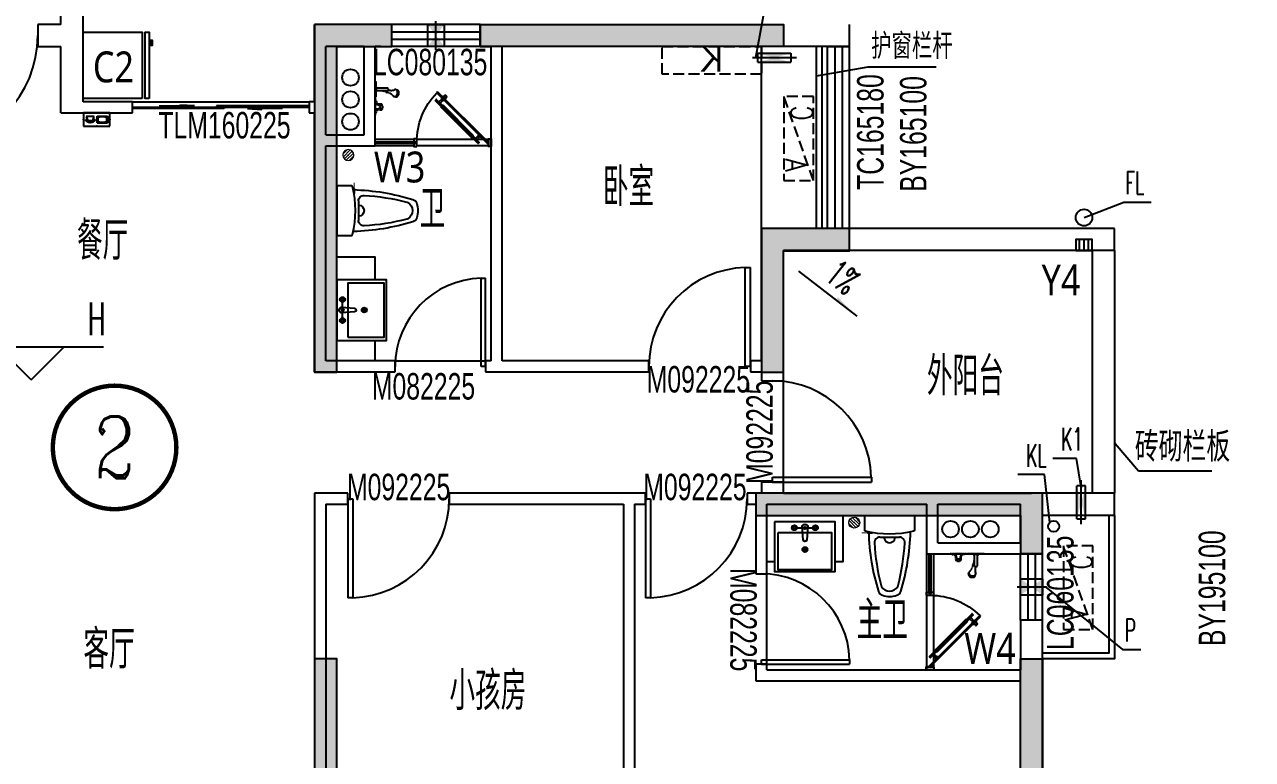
# Model space of a CAD drawing. Header units: millimetres. Extents: x -235126 to 312941, y -228449 to 114042.
# Drawn here: x -100426 to -89294, y -151700 to -145037 of the extents above; entities that cross this region are included whole.
import ezdxf
from ezdxf.enums import TextEntityAlignment as Align
from ezdxf.lldxf.tags import DXFTag

# ---------------------------------------------------------------- set-up
doc = ezdxf.new("R2010")
doc.units = ezdxf.units.MM
doc.header["$LTSCALE"] = 800
doc.linetypes.add('DASH', pattern=[0.35, 0.25, -0.1])
doc.linetypes.add('DASHED2', pattern=[9.525, 6.35, -3.175])
for name, color, linetype in [('_WALL', 6, 'Continuous'), ('_景森-地漏', 7, 'Continuous'), ('_景森-废水立管', 4, 'Continuous'), ('_景森-污水立管', 2, 'Continuous'), ('_景森-空调冷凝立管', 116, 'Continuous'), ('_景森-通气立管', 112, 'Continuous'), ('b景森a-标高', 131, 'Continuous'), ('c景森a-厨厕', 14, 'Continuous'), ('EQUIP-照明', 3, 'Continuous'), ('FF-DOOR-门扇', 2, 'Continuous'), ('FF-FURN1-活动家具', 1, 'Continuous'), ('FF-KITCHEN-厨房', 1, 'Continuous'), ('FF-UTIL-沐浴趟门', 1, 'Continuous'), ('FF-UTIL-洁具', 1, 'Continuous'), ('f景森a-房名', 61, 'Continuous'), ('f景森a-符号', 125, 'Continuous'), ('k景森a-看线', 1, 'Continuous'), ('k景森a-空调', 15, 'Continuous'), ('l景森a-栏杆', 54, 'Continuous'), ('m景森a-门窗', 2, 'Continuous'), ('m景森a-门窗编号', 51, 'Continuous'), ('PUB_TEXT', 7, 'Continuous'), ('s景森a-索引', 123, 'Continuous'), ('TEL_TEXT', 7, 'Continuous'), ('TEXT', 7, 'Continuous'), ('t景森a-砼', 6, 'Continuous'), ('WALL', 4, 'Continuous'), ('暖通意见', 90, 'Continuous'), ('水管', 1, 'Continuous'), ('留孔', 1, 'Continuous')]:
    doc.layers.add(name, color=color, linetype=linetype)
doc.layers.add('A-FLOR-PIPE', color=140, linetype='Continuous', lineweight=9)
doc.styles.add('_TCH_DIM', font='TXT', dxfattribs={"width": 0.65, "bigfont": 'HZTXT'})
doc.styles.add('_TCH_LABEL', font='COMPLEX', dxfattribs={"bigfont": 'GBCBIG'})
doc.styles.add('_TEL_DIM', font='SIMPLEX', dxfattribs={"width": 0.8, "height": 3.5, "bigfont": 'HZTXT'})
doc.styles.add('DIM_FONT', font='simplex_.ttf', dxfattribs={"width": 0.7, "bigfont": 'GBCBIG'})
doc.styles.get("Standard").update_dxf_attribs({"font": 'arial.ttf'})
doc.styles.add('景森-黑体', font='')
doc.styles.add('景森尺寸字体', font='景森细字型.SHX', dxfattribs={"width": 0.7, "bigfont": '景森汉字.shx'})
doc.styles.add('景森细字体', font='景森细字型.SHX', dxfattribs={"width": 0.85, "bigfont": '景森汉字.shx'})
doc.styles.get('景森-黑体').set_extended_font_data('Microsoft YaHei')
tags = doc.linetypes.add('HIDDEN2', pattern=[0.1875, 0.125, -0.0625]).pattern_tags.tags
tags[6:7] = [DXFTag(74, 4), DXFTag(75, 0), DXFTag(340, '0'), DXFTag(46, 1.0), DXFTag(50, 0.0), DXFTag(44, 0.0), DXFTag(45, 0.0)]
tags[4:5] = [DXFTag(74, 4), DXFTag(75, 0), DXFTag(340, '0'), DXFTag(46, 1.0), DXFTag(50, 0.0), DXFTag(44, 0.0), DXFTag(45, 0.0)]

# ---------------------------------------------------------------- blocks, each defined once
blk = doc.blocks.new('景森门窗编号01')
at = {"layer": 'm景森a-门窗编号', "style": '景森尺寸字体', "width": 0.7}
blk.add_attdef('门窗编号', text='', height=2.4, dxfattribs=at).set_placement((0, 0), align=Align.MIDDLE)
blk = doc.blocks.new('chengxiangdilou')
at = {"color": 7}
for p, q in [((-79.5, 0), (-79.5, 200)), ((0, 0), (0, 200)), ((79.5, 0), (79.5, 200))]:
    blk.add_line(p, q, dxfattribs=at)
blk.add_lwpolyline([(-150, 0), (150, 0), (150, 200), (-150, 200)], close=True, dxfattribs=at)
blk = doc.blocks.new('卫生间排气孔')
at = {"layer": '留孔', "ltscale": 0.1}
blk.add_line((130, 0), (-130, 0), dxfattribs=at)
blk.add_lwpolyline([(100, -75), (-100, -75), (-100, 75), (100, 75)], close=True, dxfattribs=at)
blk.add_solid([(100, -75), (100, 75), (-100, 75), (-100, -75)], dxfattribs=at)
blk = doc.blocks.new('A$C6474651F')
at = {"layer": '留孔', "linetype": 'HIDDEN2', "ltscale": 0.5}
for p, q in [((0, 50), (0, 350)), ((0, 350), (80, 350)), ((80, 50), (80, 350)), ((80, 50), (0, 50))]:
    blk.add_line(p, q, dxfattribs=at)
at = {"layer": '留孔'}
blk.add_line((40, 0), (40, 400), dxfattribs=at)
at = {"layer": '留孔', "linetype": 'HIDDEN2', "ltscale": 0.5}
blk.add_solid([(80, 50), (80, 350), (0, 350), (0, 50)], dxfattribs=at)
blk = doc.blocks.new('$equip$00001887')
at = {"color": 0, "linetype": 'Continuous'}
for p, q in [((-0.75, 0.5), (0.75, 0.5)), ((-0.75, -0.5), (-0.75, 0.5)), ((-0.631, 0.015), (-0.533, 0.015)), ((-0.59, -0.215), (-0.51, 0.09)), ((-0.51, 0.09), (-0.51, 0.09)), ((-0.51, 0.09), (-0.215, 0.09)), ((-0.215, 0.09), (-0.135, -0.215)), ((-0.193, 0.015), (-0.095, 0.015)), ((0.027, 0.263), (0.027, -0.256)), ((0.027, 0.263), (0.61, 0.263)), ((0.081, 0.166), (0.16, 0.185)), ((0.081, 0.166), (0.081, -0.159)), ((0.16, 0.185), (0.222, 0.199)), ((0.222, 0.199), (0.273, 0.207)), ((0.273, 0.207), (0.319, 0.21)), ((0.319, 0.21), (0.364, 0.207)), ((0.364, 0.207), (0.415, 0.199)), ((0.415, 0.199), (0.477, 0.185)), ((0.477, 0.185), (0.556, 0.166)), ((0.556, -0.159), (0.556, 0.166)), ((0.61, -0.256), (0.61, 0.263)), ((0.75, 0.5), (0.75, -0.5)), ((0.75, -0.5), (-0.75, -0.5)), ((-0.135, -0.215), (-0.59, -0.215)), ((0.027, -0.256), (0.61, -0.256)), ((0.16, -0.179), (0.081, -0.159)), ((0.222, -0.193), (0.16, -0.179)), ((0.273, -0.201), (0.222, -0.193)), ((0.319, -0.204), (0.273, -0.201)), ((0.364, -0.201), (0.319, -0.204)), ((0.415, -0.193), (0.364, -0.201)), ((0.477, -0.179), (0.415, -0.193)), ((0.556, -0.159), (0.477, -0.179))]:
    blk.add_line(p, q, dxfattribs=at)
blk.add_arc((-0.363, -0.017), 0.27, 6.98974, 173.01026, dxfattribs=at)
for p in [(-0.75, 0), (0, 0.5), (0.75, 0), (0, -0.5)]:
    blk.add_point(p)
at = {"layer": 'TEL_TEXT', "style": '_TEL_DIM', "flags": 1}
blk.add_attdef('A', text='', height=0.00002, dxfattribs=at).set_placement((0, 0), align=Align.MIDDLE_CENTER)
blk = doc.blocks.new('$equip_U$00000120(黎汉威)')
at = {"color": 0, "linetype": 'Continuous'}
for p, q in [((-0.472, 0.63), (0.473, 0.63)), ((-0.472, 0), (-0.472, 0.63)), ((0.017, 0.48), (0.017, 0.153)), ((0.017, 0.48), (0.384, 0.48)), ((0.101, 0.432), (0.14, 0.44)), ((0.14, 0.44), (0.172, 0.446)), ((0.172, 0.446), (0.201, 0.447)), ((0.201, 0.447), (0.229, 0.446)), ((0.229, 0.446), (0.262, 0.44)), ((0.262, 0.44), (0.301, 0.432)), ((0.384, 0.153), (0.384, 0.48)), ((0.473, 0.63), (0.473, 0)), ((0.473, 0), (-0.472, 0)), ((-0.397, 0.325), (-0.336, 0.325)), ((-0.372, 0.18), (-0.321, 0.372)), ((-0.085, 0.18), (-0.372, 0.18)), ((-0.321, 0.372), (-0.321, 0.372)), ((-0.321, 0.372), (-0.136, 0.372)), ((-0.136, 0.372), (-0.085, 0.18)), ((-0.121, 0.325), (-0.06, 0.325)), ((0.017, 0.153), (0.384, 0.153)), ((0.051, 0.419), (0.101, 0.432)), ((0.051, 0.419), (0.051, 0.215)), ((0.101, 0.202), (0.051, 0.215)), ((0.14, 0.194), (0.101, 0.202)), ((0.172, 0.188), (0.14, 0.194)), ((0.201, 0.187), (0.172, 0.188)), ((0.229, 0.188), (0.201, 0.187)), ((0.262, 0.194), (0.229, 0.188)), ((0.301, 0.202), (0.262, 0.194)), ((0.301, 0.432), (0.35, 0.419)), ((0.35, 0.215), (0.301, 0.202)), ((0.35, 0.215), (0.35, 0.419))]:
    blk.add_line(p, q, dxfattribs=at)
blk.add_arc((-0.228, 0.304), 0.17, 6.9897, 173.0103, dxfattribs=at)
for p in [(0, 0.63), (-0.472, 0.315), (0, 0), (0.473, 0.315)]:
    blk.add_point(p)
at = {"xscale": 0.6300000000264845, "yscale": 0.6300000000264845, "zscale": 0.6300000000264845}
blk.add_blockref('$equip$00001887', (0, 0.315), dxfattribs=at)
at = {"color": 7, "style": '_TEL_DIM', "flags": 1}
blk.add_attdef('A', text='', height=0.0000377, dxfattribs=at).set_placement((0, 0), align=Align.MIDDLE_CENTER)
at = {"layer": 'TEL_TEXT', "style": '_TEL_DIM', "flags": 1}
blk.add_attdef('A', text='', height=0.0000126, dxfattribs=at).set_placement((0, 0.315), align=Align.MIDDLE_CENTER)
blk = doc.blocks.new('$lvtry$00000171')
at = {"layer": 'A-FLOR-PIPE', "linetype": 'Continuous'}
for p, q in [((-74, 11), (-11, 74)), ((-70, -27), (27, 70)), ((-53, -53), (53, 53)), ((-27, -70), (70, 27)), ((11, -74), (74, -11))]:
    blk.add_line(p, q, dxfattribs=at)
blk.add_circle((0, 0), 75, dxfattribs=at)
blk.add_point((0, 0), dxfattribs=at)
blk = doc.blocks.new('BATH')
at = {"linetype": 'DASH', "ltscale": 0.05}
for p, q in [((285, 0), (0, 0)), ((6, 0), (32, -12)), ((130, 0), (104, -12)), ((144, 0), (145, -1)), ((191, 0), (239, 0)), ((191, -3), (191, 0)), ((239, -3), (239, 0)), ((285, 0), (285, -1)), ((32, -12), (44, -12)), ((44, -12), (44, -51)), ((58, -57), (51, -57)), ((54, -40), (54, -36)), ((78, -57), (85, -57)), ((82, -40), (82, -36)), ((92, -51), (92, -12)), ((92, -12), (104, -12)), ((191, -3), (148, -3)), ((190, -98), (192, -92)), ((236, -6), (194, -6)), ((194, -89), (203, -55)), ((203, -102), (203, -6)), ((227, -102), (227, -6)), ((282, -3), (239, -3)), ((153, -169), (157, -157)), ((220, -109), (209, -109)), ((210, -184), (213, -172))]:
    blk.add_line(p, q, dxfattribs=at)
at = {"color": 251, "linetype": 'DASH', "ltscale": 0.05}
for p, q in [((92, 0), (44, 0)), ((44, 0), (44, -12)), ((92, 0), (45, 0)), ((276, 0), (152, 0)), ((45, -15), (45, -14)), ((45, -15), (54, -37)), ((91, -15), (82, -37)), ((91, -15), (91, -14)), ((92, 0), (92, -12)), ((276, 0), (152, 0))]:
    blk.add_line(p, q, dxfattribs=at)
for centre, radius, start, end in [((51, -12), 6.87, 177.3999, 200.8225), ((-52, -45), 106, 5.8023, 22.587), ((60, -33), 6.35, 185.8023, 232.3307), ((60, -35), 6.35, 202.297, 245.8614), ((67, -24), 18.4, 232.3307, 273.3098), ((67, -18), 24.4, 245.8614, 271.8731), ((69, -24), 18.4, 266.6902, 307.6693), ((69, -18), 24.4, 268.1269, 294.1386), ((68, -22), 20.3, 270.4469, 271.3425), ((68, -22), 20.3, 268.6575, 269.5531), ((68, -17), 25.7, 269.8617, 270.3874), ((68, -17), 25.7, 269.6126, 270.1383), ((76, -35), 6.35, 294.1386, 337.703), ((76, -33), 6.35, 307.6693, 354.1977), ((188, -45), 106, 157.413, 174.1977), ((85, -12), 6.87, 339.1775, 2.6001), ((194, -99), 4.07, 129.1668, 165), ((198, -98), 8.69, 200.8332, 201.232), ((197, -103), 8.69, 104.8395, 129.1668), ((198, -108), 13.7, 67.5964, 104.8395), ((200, -102), 13.7, 74.7863, 104.8395), ((173, -161), 16.7, 165, 193.9175), ((179, -160), 23.6, 193.9175, 218.1373), ((185, -156), 30.2, 218.1373, 237.7463), ((189, -148), 39, 237.7463, 255), ((189, -148), 39, 255, 272.2537), ((190, -157), 30.2, 272.2537, 291.8627), ((192, -163), 23.6, 291.8627, 316.0825), ((197, -168), 16.7, 316.0825, 345), ((190, -169), 23.6, 13.9175, 23.823)]:
    blk.add_arc(centre, radius, start, end, dxfattribs=at)
at = {"linetype": 'DASH', "ltscale": 0.05}
for centre, radius, start, end in [((51, -51), 6.35, 180, 270), ((94, -39), 40.8, 181.1308, 213.588), ((65, -57), 6.46, 220.3488, 243.3825), ((67, -53), 11.1, 243.3825, 258.273), ((68, -46), 17.9, 258.273, 270), ((68, -46), 17.9, 270, 281.727), ((69, -53), 11.1, 281.727, 296.6175), ((71, -57), 6.46, 296.6175, 319.6512), ((42, -39), 40.8, 326.412, 358.8692), ((85, -51), 6.35, 270, 0), ((148, 1), 3.17, 210, 270), ((92, -75), 102, 312.0209, 347.9006), ((194, -99), 4.07, 165, 200.8332), ((194, -3), 3.17, 180.0782, 270.0782), ((195, -93), 4.07, 129.1668, 165), ((198, -97), 8.69, 104.8395, 129.1668), ((210, -102), 6.35, 178.2992, 268.2992), ((220, -102), 6.35, 270.0782, 0.0782), ((236, -3), 3.17, 270.0782, 0.0782), ((282, 1), 3.17, 270, 330), ((169, -173), 16.7, 165, 193.9175), ((176, -171), 23.6, 193.9175, 218.1373), ((173, -161), 16.7, 136.0825, 165), ((181, -167), 30.2, 218.1373, 237.7463), ((178, -166), 23.6, 127.4702, 136.0825), ((186, -160), 39, 237.7463, 255), ((185, -150), 47.8, 259.1443, 285.3632), ((189, -175), 23.6, 291.8627, 316.0825), ((194, -180), 16.7, 316.0825, 345), ((297, -133), 89.5, 164.4995, 200.256), ((197, -168), 16.7, 345, 13.9175)]:
    blk.add_arc(centre, radius, start, end, dxfattribs=at)
blk = doc.blocks.new('A$C424F4CC1')
at = {"layer": 'FF-UTIL-洁具', "color": 8}
blk.add_line((198, 165), (198, 342), dxfattribs=at)
at = {"layer": 'FF-UTIL-洁具'}
blk.add_lwpolyline([(144, 470, -0.12061), (144, 36, -0.357023), (134, 28), (0, 28), (0, 478), (134, 478, -0.357023)], format="xyb", close=True, dxfattribs=at)
blk.add_lwpolyline([(150, 63, 0.06605), (691, 152, 0.269328), (725, 188, 0.182773), (725, 319, 0.269328), (691, 355, 0.06605), (150, 443, 0.062712)], format="xyb", dxfattribs=at)
for points, const_width in [([(158, 51), (158, 101)], 20), ([(158, 56), (158, 0)], 10)]:
    blk.add_lwpolyline(points, dxfattribs=dict(at, const_width=const_width))
at = {"layer": 'FF-UTIL-洁具', "color": 8}
for centre, radius, start, end in [((248, 342), 50, 89.3909, 180), ((117, -1718), 2114, 75.8073, 86.4495), ((198, 253), 50, 270, 90), ((630, 302), 30, 57.791, 79.2312), ((600, 253), 86.9, 302.209, 57.791), ((248, 165), 50, 180, 270.6091), ((117, 2225), 2114, 273.5505, 284.1927), ((630, 205), 30, 280.7688, 302.209)]:
    blk.add_arc(centre, radius, start, end, dxfattribs=at)
blk = doc.blocks.new('A$C3DC908CA')
at = {"color": 253, "linetype": 'DASHED2'}
blk.add_line((15, 83.2), (142.3, 83.2), dxfattribs=at)
blk.add_lwpolyline([(78.7, 103.8, -0.333626), (96, 90.2), (90.1, 10.3, -0.368164), (78.7, 0, -0.368164), (67.2, 10.3), (61.3, 90.2, -0.333626)], format="xyb", close=True)
for centre in [(15, 83.2), (142.3, 83.2)]:
    blk.add_circle(centre, 15)
at = {"color": 253}
for centre, radius in [((15, 83.2), 13), ((3.6, 83.3), 1.45), ((4.2, 79.8), 1.45), ((4.2, 86.8), 1.45), ((5.8, 76.6), 1.45), ((5.9, 90), 1.45), ((15, 83.2), 9.71), ((8.3, 74.1), 1.45), ((8.4, 92.5), 1.45), ((11.6, 94.1), 1.45), ((15.1, 94.7), 1.45), ((18.6, 94.1), 1.45), ((21.7, 74), 1.45), ((21.8, 92.4), 1.45), ((24.2, 76.5), 1.45), ((24.3, 89.9), 1.45), ((25.9, 79.6), 1.45), ((25.9, 86.7), 1.45), ((26.5, 83.2), 1.45), ((78.6, 82.5), 6.71), ((142.3, 83.2), 13), ((130.9, 83.2), 1.45), ((131.4, 86.7), 1.45), ((131.5, 79.6), 1.45), ((133, 89.9), 1.45), ((133.1, 76.5), 1.45), ((142.3, 83.2), 9.71), ((135.5, 92.4), 1.45), ((135.6, 74), 1.45), ((138.7, 94.1), 1.45), ((142.2, 94.7), 1.45), ((145.7, 94.1), 1.45), ((148.9, 92.5), 1.45), ((149.1, 74.1), 1.45), ((151.5, 90), 1.45), ((151.6, 76.6), 1.45), ((153.1, 86.8), 1.45), ((153.2, 79.8), 1.45), ((153.7, 83.3), 1.45), ((11.4, 72.4), 1.45), ((15, 71.8), 1.45), ((18.5, 72.4), 1.45), ((138.8, 72.4), 1.45), ((142.4, 71.8), 1.45), ((145.9, 72.4), 1.45)]:
    blk.add_circle(centre, radius, dxfattribs=at)
blk = doc.blocks.new('e6547754')
at = {"color": 253, "linetype": 'DASHED2'}
blk.add_line((442, 95), (442, -95), dxfattribs=at)
blk.add_lwpolyline([(473, 0, -0.333626), (453, -26), (333, -17, -0.368164), (318, 0, -0.368164), (333, 17), (453, 26, -0.333626)], format="xyb", close=True)
for centre in [(442, 95), (442, -95)]:
    blk.add_circle(centre, 22.6)
at = {"color": 253}
for centre, radius in [((442, 95), 19.6), ((433, 109), 2.17), ((437, 112), 2.17), ((443, 113), 2.17), ((448, 112), 2.17), ((453, 109), 2.17), ((425, 96), 2.17), ((426, 101), 2.17), ((426, 90), 2.17), ((429, 85), 2.17), ((429, 106), 2.17), ((442, 95), 14.6), ((432, 82), 2.17), ((441, 0), 10.1), ((437, 79), 2.17), ((442, 78), 2.17), ((448, 79), 2.17), ((452, 82), 2.17), ((456, 105), 2.17), ((456, 85), 2.17), ((459, 101), 2.17), ((460, 95), 2.17), ((459, 90), 2.17), ((442, -95), 19.6), ((425, -96), 2.17), ((426, -90), 2.17), ((426, -101), 2.17), ((429, -85), 2.17), ((429, -106), 2.17), ((442, -95), 14.6), ((432, -82), 2.17), ((433, -109), 2.17), ((437, -79), 2.17), ((437, -112), 2.17), ((442, -78), 2.17), ((443, -113), 2.17), ((448, -79), 2.17), ((448, -112), 2.17), ((452, -82), 2.17), ((453, -109), 2.17), ((456, -85), 2.17), ((456, -105), 2.17), ((459, -90), 2.17), ((460, -95), 2.17), ((459, -101), 2.17)]:
    blk.add_circle(centre, radius, dxfattribs=at)
at = {"layer": 'FF-UTIL-洁具', "color": 8}
for p, q in [((241, 0), (220, 0)), ((247, 0), (242, 0)), ((245, 25), (245, 3)), ((245, 2), (245, -2)), ((270, 0), (248, 0)), ((245, -4), (245, -25))]:
    blk.add_line(p, q, dxfattribs=at)
at = {"layer": 'FF-UTIL-洁具'}
blk.add_lwpolyline([(495, 275), (45, 275), (45, -275), (495, -275)], close=True, dxfattribs=at)
at = {"layer": 'FF-UTIL-洁具', "color": 8}
blk.add_lwpolyline([(395, 245), (65, 245), (65, -245), (395, -245)], close=True, dxfattribs=at)
for radius in [22.5, 16.2]:
    blk.add_circle((245, 0), radius, dxfattribs=at)
at = {"layer": 'FF-UTIL-洁具', "color": 8, "xscale": 1.5, "yscale": 1.5, "zscale": 1.5, "rotation": 270}
blk.add_blockref('A$C3DC908CA', (318, 118), dxfattribs=at)
blk = doc.blocks.new('rthhrth')
at = {"linetype": 'HIDDEN2'}
for points in [[(5851, -23469), (5851, -22932), (5251, -22932), (5251, -23469)], [(5851, -23532), (5851, -23494), (5251, -23494), (5251, -23532)], [(5326, -23545), (5369, -23545), (5369, -23562), (5326, -23562)]]:
    blk.add_lwpolyline(points, close=True, dxfattribs=at)
blk = doc.blocks.new('A$C5F59444B')
at = {"layer": 'FF-DOOR-门扇'}
for p, q in [((0, 8), (460, 468)), ((468, 460), (8, 0)), ((460, 468), (468, 460)), ((139, 74), (408, 343)), ((415, 343), (470, 397)), ((415, 343), (426, 332)), ((480, 387), (426, 332)), ((474, 397), (480, 391)), ((426, 325), (157, 57)), ((8, 0), (0, 8)), ((139, 67), (85, 13)), ((85, 8), (91, 2)), ((95, 2), (150, 57)), ((116, 44), (106, 34)), ((150, 57), (139, 67))]:
    blk.add_line(p, q, dxfattribs=at)
at = {"layer": 'FF-DOOR-门扇', "color": 253, "ltscale": 0.3}
for p, q in [((138, 69), (413, 344)), ((145, 62), (420, 338)), ((417, 341), (474, 397)), ((424, 334), (480, 391)), ((152, 55), (427, 330)), ((141, 65), (85, 8)), ((148, 59), (91, 2))]:
    blk.add_line(p, q, dxfattribs=at)
at = {"layer": 'FF-DOOR-门扇', "linetype": 'ByBlock'}
for p, q in [((373, 424), (391, 442)), ((377, 420), (373, 424)), ((389, 397), (385, 401)), ((417, 426), (389, 397)), ((391, 442), (394, 438)), ((426, 417), (397, 389)), ((397, 389), (401, 385)), ((401, 385), (429, 414)), ((420, 405), (410, 394)), ((410, 394), (438, 366)), ((414, 429), (417, 426)), ((449, 377), (420, 405)), ((429, 414), (426, 417)), ((438, 366), (449, 377)), ((65, 57), (93, 85)), ((69, 53), (65, 57)), ((97, 81), (69, 53)), ((77, 62), (88, 72)), ((106, 34), (77, 62)), ((88, 72), (116, 44)), ((93, 85), (97, 81))]:
    blk.add_line(p, q, dxfattribs=at)
at = {"layer": 'FF-DOOR-门扇', "color": 250, "linetype": 'ByBlock'}
for p, q in [((394, 438), (377, 420)), ((385, 401), (414, 429))]:
    blk.add_line(p, q, dxfattribs=at)
at = {"layer": 'FF-DOOR-门扇', "color": 253, "linetype": 'HIDDEN2'}
blk.add_arc((-1, 8), 651, 0, 43.9041, dxfattribs=at)
at = {"layer": 'FF-DOOR-门扇', "linetype": 'ByBlock', "extrusion": (0, 0, -1)}
for centre, major_axis, start_param, end_param in [((378, 409), (-7.94, 7.94), 0.673001, 3.186133), ((405, 437), (7.94, 7.94), 1.526256, 4.039388)]:
    blk.add_ellipse(centre, major_axis=major_axis, ratio=1, start_param=start_param, end_param=end_param, dxfattribs=at)
at = {"layer": 'FF-DOOR-门扇', "extrusion": (0, 0, -1)}
for centre, major_axis, start_param, end_param in [((412, 339), (-3.54, 3.54), 6.283185, 7.853982), ((472, 395), (-2.12, 2.12), 6.283185, 7.853982), ((478, 389), (-2.12, 2.12), 1.570796, 3.141593), ((422, 329), (-3.54, 3.54), 1.570796, 3.141593), ((87, 11), (2.12, 2.12), 3.141593, 4.712389), ((93, 4), (-2.12, 2.12), 3.141593, 4.712389), ((143, 71), (-3.54, 3.54), 4.712389, 6.283185), ((153, 60), (3.54, 3.54), 1.570796, 3.141593)]:
    blk.add_ellipse(centre, major_axis=major_axis, ratio=1, start_param=start_param, end_param=end_param, dxfattribs=at)
blk = doc.blocks.new('rgg')
at = {"layer": '暖通意见', "linetype": 'DASH', "ltscale": 0.5}
blk.add_line((0, 267), (760, 0), dxfattribs=at)
blk.add_lwpolyline([(0, 0), (0, 267), (760, 267), (760, 0)], close=True, dxfattribs=at)
at = {"layer": '暖通意见', "style": 'DIM_FONT', "width": 0.8}
for s, p in [('C', (680, 162)), ('A', (197, 110))]:
    blk.add_text(s, height=192, dxfattribs=at).set_placement(p, align=Align.MIDDLE_RIGHT)
blk = doc.blocks.new('景森-挂式空调-01')
at = {"layer": 'k景森a-空调', "linetype": 'DASH', "ltscale": 0.5}
blk.add_lwpolyline([(-550, 0), (-550, 250), (350, 250), (350, 0)], close=True, dxfattribs=at)
at = {"layer": 'k景森a-空调', "text_generation_flag": 4}
blk.add_text('K', height=225, rotation=180, dxfattribs=at).set_placement((5, 24))
blk = doc.blocks.new('$DorLib2D$00000001')
at = {"layer": 'FF-DOOR-门扇'}
for p, q in [((0.45, 0.975), (0.5, 0.975)), ((0.45, 0), (0.45, 0.975)), ((0.5, 0), (0.5, 0.975)), ((0.5, 0), (0.45, 0))]:
    blk.add_line(p, q, dxfattribs=at)
at = {"layer": 'FF-DOOR-门扇', "color": 8, "linetype": 'HIDDEN2'}
blk.add_arc((0.475, 0), 0.975, 91.4693, 180, dxfattribs=at)
blk = doc.blocks.new('$TCHSYS$WIN2D')
for p, q in [((-0.5, 0.5), (0.5, 0.5)), ((-0.5, 0.5), (-0.5, -0.5)), ((0.5, 0.5), (0.5, -0.5)), ((0.5, 0.1667), (-0.5, 0.1667)), ((0.5, -0.1667), (-0.5, -0.1667)), ((-0.5, -0.5), (0.5, -0.5))]:
    blk.add_line(p, q)
blk = doc.blocks.new('$DorLib2D$00000131')
at = {"color": 0, "linetype": 'Continuous'}
for p, q in [((0.15, 0.125), (0.2319, 0.1973)), ((0.2319, 0.1973), (0.2319, 0.125)), ((-0.5, 0.125), (-0.5, 0)), ((0.0192, 0.125), (-0.5, 0.125)), ((0.0192, 0), (0.0192, 0.125)), ((0.35, 0.125), (0.15, 0.125)), ((-0.5, 0), (0.0192, 0)), ((-0.024, 0), (0.5, 0)), ((-0.024, -0.125), (-0.024, 0)), ((0.5, 0), (0.5, -0.125)), ((-0.35, -0.125), (-0.15, -0.125)), ((-0.2319, -0.1973), (-0.2319, -0.125)), ((-0.15, -0.125), (-0.2319, -0.1973)), ((0.5, -0.125), (-0.024, -0.125))]:
    blk.add_line(p, q, dxfattribs=at)
blk = doc.blocks.new('1T4标准层墙柱布置图')
at = {"layer": 't景森a-砼'}
h = blk.add_hatch(color=8, dxfattribs=at)
h.dxf.hatch_style = 1
h.paths.add_polyline_path([(-126240, -13403), (-126440, -13403), (-126440, -15603), (-125740, -15603), (-125740, -15403), (-126240, -15403)])
h.paths.add_polyline_path([(-130240, -12503), (-130440, -12503), (-130440, -15603), (-129840, -15603), (-129840, -15403), (-130240, -15403)])
h.paths.add_polyline_path([(-147680, 2427), (-147468, 2215), (-149589, 94), (-149730, 235), (-148175, 1791), (-148245, 1862)])
h.paths.add_polyline_path([(-140609, -8886), (-138629, -6907), (-139053, -6482), (-138912, -6341), (-138346, -6907), (-139142, -7703), (-134260, -7703), (-134260, -7903), (-139342, -7903), (-140467, -9028)])
h.paths.add_polyline_path([(-141640, -10118), (-142023, -9735), (-142164, -9876), (-141882, -10159), (-142871, -11149), (-142730, -11291), (-141940, -10501), (-141640, -10501)])
h.paths.add_polyline_path([(-135040, -26303), (-135040, -24103), (-135240, -24103), (-135240, -25603), (-135340, -25603), (-135340, -26303)])
h.paths.add_polyline_path([(-148440, -26303), (-148440, -24103), (-148240, -24103), (-148240, -25603), (-148140, -25603), (-148140, -26303)])
h.paths.add_polyline_path([(-141840, -14903), (-141640, -14903), (-141640, -15703), (-146140, -15703), (-146140, -15503), (-141840, -15503)])
h.paths.add_polyline_path([(-145063, -48), (-144639, -472), (-144851, -684), (-145134, -401), (-147114, -2381), (-147256, -2240)])
h.paths.add_polyline_path([(-138040, -17303), (-138040, -20453), (-137840, -20453), (-137840, -17503), (-137340, -17503), (-137340, -17303)])
h.paths.add_polyline_path([(-133790, -17503), (-136540, -17503), (-136540, -17303), (-133790, -17303)])
h.paths.add_polyline_path([(-131640, -26303), (-131640, -23053), (-131440, -23053), (-131440, -25503), (-131340, -25503), (-131340, -26303)])
h.paths.add_polyline_path([(-153761, -4078), (-153973, -3866), (-153407, -3300), (-153337, -3371), (-150508, -543), (-150367, -684)])
h.paths.add_polyline_path([(-149766, -8073), (-148847, -8993), (-148705, -8851), (-149094, -8462), (-147751, -7119), (-147892, -6977), (-149235, -8321), (-149624, -7932)])
h.paths.add_polyline_path([(-133990, -19153), (-133990, -20453), (-133790, -20453), (-133790, -19353), (-133190, -19353), (-133190, -19153)])
h.paths.add_polyline_path([(-142447, -2805), (-141740, -3512), (-141882, -3654), (-142164, -3371), (-144144, -5351), (-144286, -5210), (-142306, -3230), (-142589, -2947)])
h.paths.add_polyline_path([(-149165, -4149), (-151498, -6482), (-151039, -6942), (-150826, -6730), (-151145, -6412), (-149023, -4290)])
h.paths.add_polyline_path([(-132740, -7303), (-131990, -7303), (-131990, -7503), (-132540, -7503), (-132540, -10603), (-132740, -10603)])
h.paths.add_polyline_path([(-132340, -13303), (-132740, -13303), (-132740, -12503), (-132340, -12503)])
h.paths.add_polyline_path([(-142240, -25203), (-141240, -25203), (-141240, -25003), (-141640, -25003), (-141640, -23053), (-141840, -23053), (-141840, -25003), (-142240, -25003)])
h.paths.add_polyline_path([(-137840, -25203), (-137840, -23053), (-138040, -23053), (-138040, -25003), (-138540, -25003), (-138540, -25203)])
h.paths.add_polyline_path([(-145640, -25203), (-145640, -23053), (-145440, -23053), (-145440, -25003), (-144940, -25003), (-144940, -25203)])
h.paths.add_polyline_path([(-151840, -26303), (-151840, -23053), (-152040, -23053), (-152040, -25503), (-152140, -25503), (-152140, -26303)])
h.paths.add_polyline_path([(-146266, -11573), (-143225, -8533), (-143366, -8392), (-146266, -11291), (-146796, -10760), (-146937, -10902)])
h.paths.add_polyline_path([(-127240, -7303), (-127240, -10603), (-127440, -10603), (-127440, -7503), (-127940, -7503), (-127940, -7303)])
h.paths.add_polyline_path([(-149440, -21553), (-152040, -21553), (-152040, -22103), (-151840, -22103), (-151840, -21753), (-149440, -21753)])
h.paths.add_polyline_path([(-134260, -10603), (-138820, -10603), (-138820, -10403), (-134260, -10403)])
h.paths.add_polyline_path([(-149690, -17503), (-146940, -17503), (-146940, -17303), (-149690, -17303)])
h.paths.add_polyline_path([(-149490, -19153), (-149490, -20453), (-149690, -20453), (-149690, -19353), (-150290, -19353), (-150290, -19153)])
h.paths.add_polyline_path([(-131440, -22103), (-131440, -21553), (-134040, -21553), (-134040, -21753), (-131640, -21753), (-131640, -22103)])
h.paths.add_polyline_path([(-123940, -15403), (-123940, -15603), (-123440, -15603), (-123440, -13903), (-123640, -13903), (-123640, -15403)])
h.paths.add_polyline_path([(-145440, -17303), (-145440, -20453), (-145640, -20453), (-145640, -17503), (-146140, -17503), (-146140, -17303)])
h.paths.add_polyline_path([(-139440, -15703), (-134640, -15703), (-134640, -13103), (-135340, -13103), (-135340, -13303), (-134840, -13303), (-134840, -15503), (-139240, -15503), (-139240, -13303), (-138740, -13303), (-138740, -13103), (-139440, -13103)])
h.paths.add_polyline_path([(-119840, -8403), (-120440, -8403), (-120440, -8603), (-120040, -8603), (-120040, -10603), (-119840, -10603)])
h.paths.add_polyline_path([(-122140, -7303), (-122440, -7303), (-122440, -10603), (-122240, -10603), (-122240, -8103), (-122140, -8103)])
h.paths.add_polyline_path([(-119840, -11703), (-120040, -11703), (-120040, -15003), (-119840, -15003)])
at = {"layer": '_WALL', "linetype": 'ByBlock'}
for points in [[(-138040, -17303), (-138040, -20453), (-137840, -20453), (-137840, -17503), (-137340, -17503), (-137340, -17303), (-138040, -17303)], [(-133990, -19153), (-133990, -20453), (-133790, -20453), (-133790, -19353), (-133190, -19353), (-133190, -19153), (-133990, -19153)], [(-131440, -22103), (-131440, -21553), (-134040, -21553), (-134040, -21753), (-131640, -21753), (-131640, -22103), (-131440, -22103)], [(-137840, -25203), (-137840, -23053), (-138040, -23053), (-138040, -25003), (-138540, -25003), (-138540, -25203), (-137840, -25203)], [(-131640, -26303), (-131640, -23053), (-131440, -23053), (-131440, -25503), (-131340, -25503), (-131340, -26303), (-131640, -26303)]]:
    blk.add_lwpolyline(points, dxfattribs=at)
blk.add_lwpolyline([(-133790, -17503), (-136540, -17503), (-136540, -17303), (-133790, -17303)], close=True, dxfattribs=at)

msp = doc.modelspace()

# ---------------------------------------------------------------- hatches: boundary and pattern name
at = {"layer": 'f景森a-符号'}
msp.add_hatch(color=256, dxfattribs=at).paths.add_polyline_path([(-92882.2, -147681.5), (-93071.8, -147534.4), (-93052.2, -147509.1)])

# ---------------------------------------------------------------- linework, layer by layer
at = {"layer": '_景森-废水立管'}
for centre in [(-97471.5, -145516.6), (-90821.5, -146786.6), (-91671.5, -149611.6)]:
    msp.add_circle(centre, 75, dxfattribs=at)
at = {"layer": '_景森-污水立管'}
for centre in [(-97471.5, -145916.6), (-92031.5, -149611.6)]:
    msp.add_circle(centre, 75, dxfattribs=at)
at = {"layer": '_景森-空调冷凝立管'}
msp.add_circle((-91096.5, -149586.6), 50, dxfattribs=at)
at = {"layer": '_景森-通气立管'}
for centre in [(-97471.5, -145716.6), (-91851.5, -149611.6)]:
    msp.add_circle(centre, 75, dxfattribs=at)
at = {"layer": 'b景森a-标高'}
for p, q in [((-100367.2, -148259.2), (-100667.2, -147959.2)), ((-100667.2, -147959.2), (-99711.6, -147959.2)), ((-100367.2, -148259.2), (-100067.2, -147959.2))]:
    msp.add_line(p, q, dxfattribs=at)
at = {"layer": 'FF-FURN1-活动家具'}
msp.add_line((-92246.5, -150886.6), (-92246.5, -149386.6), dxfattribs=at)
at = {"layer": 'FF-UTIL-沐浴趟门', "color": 8}
for points in [[(-96896.5, -146114.1), (-96896.5, -146136.6), (-97246.5, -146136.6), (-97246.5, -146076.6), (-96896.5, -146076.6), (-96896.5, -146099.1)], [(-96871.5, -146136.6), (-96871.5, -146099.6), (-96871.5, -146099.6), (-96871.5, -146076.6), (-96221.5, -146076.6), (-96221.5, -146136.6), (-96871.5, -146136.6)], [(-92224, -150186.6), (-92246.5, -150186.6), (-92246.5, -149836.6), (-92186.5, -149836.6), (-92186.5, -150186.6), (-92209, -150186.6)], [(-92246.5, -150211.6), (-92209.5, -150211.6), (-92209.5, -150211.6), (-92186.5, -150211.6), (-92186.5, -150861.6), (-92246.5, -150861.6), (-92246.5, -150211.6)]]:
    msp.add_lwpolyline(points, dxfattribs=at)
at = {"layer": 'FF-UTIL-沐浴趟门', "color": 2}
for points in [[(-97246.5, -146114.1), (-97246.5, -146099.1), (-96886.5, -146099.1), (-96886.5, -146114.1)], [(-92224, -149836.6), (-92209, -149836.6), (-92209, -150196.6), (-92224, -150196.6)]]:
    msp.add_lwpolyline(points, close=True, dxfattribs=at)
at = {"layer": 'FF-UTIL-沐浴趟门', "linetype": 'ByBlock'}
for points in [[(-96871.5, -146141.6), (-96871.5, -146099.6), (-96871.5, -146099.6), (-96871.5, -146071.6), (-96896.5, -146071.6), (-96896.5, -146086.6), (-96896.5, -146086.6), (-96896.5, -146099.1), (-96886.5, -146099.1), (-96886.5, -146114.1), (-96896.5, -146114.1), (-96896.5, -146141.6), (-96871.5, -146141.6)], [(-92251.5, -150211.6), (-92209.5, -150211.6), (-92209.5, -150211.6), (-92181.5, -150211.6), (-92181.5, -150186.6), (-92196.5, -150186.6), (-92196.5, -150186.6), (-92209, -150186.6), (-92209, -150196.6), (-92224, -150196.6), (-92224, -150186.6), (-92251.5, -150186.6), (-92251.5, -150211.6)]]:
    msp.add_lwpolyline(points, dxfattribs=at)
at = {"layer": 'FF-UTIL-沐浴趟门'}
for points in [[(-96196.5, -146071.6), (-96196.5, -146141.6), (-96221.5, -146141.6), (-96221.5, -146071.6)], [(-92181.5, -150886.6), (-92251.5, -150886.6), (-92251.5, -150861.6), (-92181.5, -150861.6)]]:
    msp.add_lwpolyline(points, close=True, dxfattribs=at)
at = {"layer": 'FF-UTIL-洁具', "linetype": 'ByBlock'}
for points in [[(-97246.5, -147350.1), (-97246.5, -147146.6), (-97596.5, -147146.6)], [(-97246.5, -148086.6), (-97246.5, -147900.1)]]:
    msp.add_lwpolyline(points, dxfattribs=at)
at = {"layer": 'FF-UTIL-洁具'}
msp.add_lwpolyline([(-93626.5, -149906.6), (-93696.5, -149906.6), (-93696.5, -149486.6), (-93006.5, -149486.6), (-93006.5, -149906.6), (-93076.5, -149906.6)], dxfattribs=at)
at = {"layer": 'f景森a-符号'}
msp.add_lwpolyline([(-93410, -147272.1), (-92882.2, -147681.5)], dxfattribs=at)
at = {"layer": 'f景森a-符号', "const_width": 40}
msp.add_lwpolyline([(-99050.3, -148870.9, 1), (-100170.3, -148870.9, 1)], format="xyb", close=True, dxfattribs=at)
at = {"layer": 'k景森a-看线'}
for p, q in [((-90746.5, -147086.6), (-90746.5, -149286.6)), ((-90546.5, -147086.6), (-90546.5, -149286.6))]:
    msp.add_line(p, q, dxfattribs=at)
for points in [[(-90546.5, -149486.6), (-90546.5, -150786.6), (-91196.5, -150786.6)], [(-90596.5, -149486.6), (-90596.5, -150736.6), (-91196.5, -150736.6)]]:
    msp.add_lwpolyline(points, dxfattribs=at)
at = {"layer": 'l景森a-栏杆'}
for points in [[(-93246.5, -146886.6), (-93246.5, -145236.6)], [(-93196.5, -146886.6), (-93196.5, -145236.6)]]:
    msp.add_lwpolyline(points, dxfattribs=at)
at = {"layer": 'm景森a-门窗'}
for p, q in [((-93746.5, -146886.6), (-93746.5, -145236.6)), ((-99446.5, -145736.6), (-97846.5, -145736.6)), ((-97066.5, -148086.6), (-96246.5, -148086.6)), ((-93546.5, -149186.6), (-93546.5, -148266.6)), ((-93696.5, -150836.6), (-93696.5, -150016.6))]:
    msp.add_line(p, q, dxfattribs=at)
at = {"layer": 's景森a-索引'}
for p, q in [((-93796.5, -145336.6), (-93695.8, -144790.8)), ((-93246.5, -145501.1), (-92779.8, -145419.9)), ((-92779.8, -145419.9), (-92163.3, -145419.9)), ((-90821.5, -146786.6), (-90461.2, -146646.1)), ((-90461.2, -146646.1), (-90211.3, -146646.1)), ((-90540.3, -148834.5), (-90327.9, -149084.4)), ((-90890.6, -148970.6), (-91103.1, -148970.6)), ((-90846.9, -149229.9), (-90890.6, -148970.6)), ((-91179.9, -149117.7), (-91420.2, -149117.7)), ((-91130.4, -149552.2), (-91179.9, -149117.7)), ((-90327.9, -149084.4), (-89664, -149084.4)), ((-91166.5, -150136.6), (-90471.9, -150702.3)), ((-90471.9, -150702.3), (-90305.6, -150702.3))]:
    msp.add_line(p, q, dxfattribs=at)
at = {"layer": 's景森a-索引', "const_width": 10.7}
for points in [[(-93797.4, -145341.8, 1), (-93795.5, -145331.3, 1)], [(-93251.7, -145502, 1), (-93241.2, -145500.2, 1)], [(-90543.8, -148830.5, 1), (-90536.9, -148838.6, 1)], [(-90846, -149235.2, 1), (-90847.8, -149224.6, 1)], [(-91170.6, -150133.2, 1), (-91162.3, -150139.9, 1)]]:
    msp.add_lwpolyline(points, format="xyb", close=True, dxfattribs=at)
at = {"layer": 'WALL'}
for p, q in [((-100096.5, -145036.6), (-100096.5, -143336.6)), ((-99896.5, -145136.6), (-99896.5, -143436.6)), ((-100096.5, -145036.6), (-100306.5, -145036.6)), ((-100306.5, -145036.6), (-100306.5, -145236.6)), ((-97796.5, -145736.6), (-97796.5, -145036.6)), ((-97096.5, -145236.6), (-97096.5, -145036.6)), ((-96296.5, -145036.6), (-96296.5, -145236.6)), ((-92946.5, -145236.6), (-92946.5, -145036.6)), ((-99896.5, -145736.6), (-99896.5, -145136.6)), ((-100306.5, -145236.6), (-100096.5, -145236.6)), ((-100096.5, -145836.6), (-100096.5, -145236.6)), ((-97346.5, -145236.6), (-97696.5, -145236.6)), ((-97696.5, -145736.6), (-97696.5, -145236.6)), ((-97346.5, -146036.6), (-97346.5, -145236.6)), ((-97246.5, -146136.6), (-97246.5, -145236.6)), ((-97196.5, -145236.6), (-97246.5, -145236.6)), ((-97196.5, -145236.6), (-97096.5, -145236.6)), ((-96296.5, -145236.6), (-96196.5, -145236.6)), ((-96196.5, -148086.6), (-96196.5, -145236.6)), ((-93146.5, -145236.6), (-96096.5, -145236.6)), ((-96096.5, -148086.6), (-96096.5, -145236.6)), ((-93146.5, -145236.6), (-92946.5, -145236.6)), ((-99446.5, -145736.6), (-99896.5, -145736.6)), ((-99446.5, -145836.6), (-99446.5, -145736.6)), ((-97796.5, -145736.6), (-97846.5, -145736.6)), ((-97846.5, -145736.6), (-97846.5, -145836.6)), ((-97696.5, -146036.6), (-97696.5, -145736.6)), ((-100096.5, -145836.6), (-99446.5, -145836.6)), ((-97846.5, -145836.6), (-97796.5, -145836.6)), ((-97796.5, -146136.6), (-97796.5, -145836.6)), ((-97696.5, -146036.6), (-97346.5, -146036.6)), ((-97796.5, -148186.6), (-97796.5, -146136.6)), ((-97696.5, -146136.6), (-97246.5, -146136.6)), ((-97696.5, -148086.6), (-97696.5, -146136.6)), ((-93746.5, -148086.6), (-93746.5, -146886.6)), ((-93146.5, -146886.6), (-93746.5, -146886.6)), ((-92946.5, -146886.6), (-93146.5, -146886.6)), ((-90546.5, -146886.6), (-92946.5, -146886.6)), ((-90546.5, -147086.6), (-90546.5, -146886.6)), ((-93546.5, -148186.6), (-93546.5, -147086.6)), ((-93046.5, -147086.6), (-93546.5, -147086.6)), ((-90546.5, -147086.6), (-93046.5, -147086.6)), ((-97066.5, -148086.6), (-97696.5, -148086.6)), ((-97066.5, -148186.6), (-97066.5, -148086.6)), ((-96196.5, -148086.6), (-96246.5, -148086.6)), ((-96246.5, -148086.6), (-96246.5, -148186.6)), ((-94766.5, -148086.6), (-96096.5, -148086.6)), ((-94766.5, -148186.6), (-94766.5, -148086.6)), ((-93746.5, -148086.6), (-93846.5, -148086.6)), ((-93846.5, -148086.6), (-93846.5, -148186.6)), ((-97796.5, -148186.6), (-97066.5, -148186.6)), ((-96246.5, -148186.6), (-96096.5, -148186.6)), ((-96096.5, -148186.6), (-94766.5, -148186.6)), ((-93846.5, -148186.6), (-93746.5, -148186.6)), ((-93746.5, -148186.6), (-93746.5, -148266.6)), ((-93746.5, -148266.6), (-93546.5, -148266.6)), ((-93546.5, -148266.6), (-93546.5, -148186.6)), ((-93546.5, -149186.6), (-93746.5, -149186.6)), ((-93746.5, -149186.6), (-93746.5, -149286.6)), ((-93546.5, -149286.6), (-93546.5, -149186.6)), ((-97496.5, -149286.6), (-97796.5, -149286.6)), ((-97796.5, -149286.6), (-97796.5, -152736.6)), ((-97696.5, -149386.6), (-97496.5, -149386.6)), ((-97696.5, -149386.6), (-97696.5, -152736.6)), ((-97496.5, -149386.6), (-97496.5, -149286.6)), ((-94896.5, -149286.6), (-96576.5, -149286.6)), ((-96576.5, -149286.6), (-96576.5, -149386.6)), ((-96576.5, -149386.6), (-94996.5, -149386.6)), ((-94996.5, -149386.6), (-94996.5, -151836.6)), ((-94796.5, -149286.6), (-94896.5, -149286.6)), ((-94896.5, -149386.6), (-94896.5, -151836.6)), ((-94896.5, -149386.6), (-94796.5, -149386.6)), ((-94796.5, -149386.6), (-94796.5, -149286.6)), ((-93696.5, -149286.6), (-93876.5, -149286.6)), ((-93876.5, -149286.6), (-93876.5, -149386.6)), ((-93876.5, -149386.6), (-93796.5, -149386.6)), ((-93796.5, -149386.6), (-93796.5, -150016.6)), ((-93696.5, -149286.6), (-93746.5, -149286.6)), ((-93696.5, -150016.6), (-93696.5, -149386.6)), ((-93696.5, -149386.6), (-93646.5, -149386.6)), ((-93646.5, -149386.6), (-92246.5, -149386.6)), ((-93546.5, -149286.6), (-92146.5, -149286.6)), ((-92246.5, -149836.6), (-92246.5, -149386.6)), ((-92146.5, -149286.6), (-91296.5, -149286.6)), ((-92146.5, -149736.6), (-92146.5, -149386.6)), ((-92146.5, -149386.6), (-91396.5, -149386.6)), ((-91396.5, -149736.6), (-91396.5, -149386.6)), ((-90546.5, -149286.6), (-91296.5, -149286.6)), ((-90546.5, -149486.6), (-90546.5, -149286.6)), ((-90546.5, -149486.6), (-91196.5, -149486.6)), ((-91196.5, -149836.6), (-91196.5, -149486.6)), ((-92146.5, -149736.6), (-91396.5, -149736.6)), ((-92246.5, -149836.6), (-91396.5, -149836.6)), ((-91196.5, -149836.6), (-91396.5, -149836.6)), ((-93796.5, -150016.6), (-93696.5, -150016.6)), ((-91196.5, -150436.6), (-91396.5, -150436.6)), ((-91396.5, -150436.6), (-91396.5, -150886.6)), ((-91196.5, -150986.6), (-91196.5, -150436.6)), ((-93696.5, -150836.6), (-93796.5, -150836.6)), ((-93796.5, -150836.6), (-93796.5, -150986.6)), ((-93696.5, -150886.6), (-93696.5, -150836.6)), ((-93696.5, -150886.6), (-91396.5, -150886.6)), ((-93796.5, -150986.6), (-91396.5, -150986.6)), ((-91396.5, -154036.6), (-91396.5, -150986.6)), ((-91196.5, -154036.6), (-91196.5, -150986.6))]:
    msp.add_line(p, q, dxfattribs=at)

# ---------------------------------------------------------------- block references
at = {"layer": '_WALL'}
msp.add_blockref('1T4标准层墙柱布置图', (40243.6, -127734), dxfattribs=at)
at = {"layer": '_景森-地漏', "xscale": 0.5, "yscale": 0.5, "zscale": 0.5}
msp.add_blockref('chengxiangdilou', (-90821.5, -147086.6), dxfattribs=at)
at = {"layer": 'c景森a-厨厕', "xscale": 0.666699999943376, "yscale": 0.666699999943376, "zscale": 0.666699999943376, "rotation": 270}
msp.add_blockref('$lvtry$00000171', (-92904.9, -149552.2), dxfattribs=at)
at = {"layer": 'EQUIP-照明', "xscale": -253.96824, "yscale": 190.47624, "zscale": 309.6576, "rotation": 179.9999999999921}
msp.add_blockref('$equip_U$00000120(黎汉威)', (-99772.6, -145836.6), dxfattribs=at)
at = {"layer": 'FF-DOOR-门扇', "extrusion": (0, 0, -1), "zscale": -1}
msp.add_blockref('A$C5F59444B', (96221.5, -146115), dxfattribs=at)
at = {"layer": 'FF-DOOR-门扇', "extrusion": (0, 0, -1), "zscale": -1, "rotation": 90}
msp.add_blockref('A$C5F59444B', (92224.9, -150861.6), dxfattribs=at)
at = {"layer": 'FF-KITCHEN-厨房', "extrusion": (0, 0, -1), "zscale": -1, "rotation": 270}
msp.add_blockref('rthhrth', (122828.2, -139855.7), dxfattribs=at)
at = {"layer": 'FF-UTIL-洁具', "linetype": 'ByBlock', "xscale": 1.080787383970622, "yscale": 1.080787383970622, "zscale": 1.080787383970622, "rotation": 90}
msp.add_blockref('BATH', (-97246.5, -145857.5), dxfattribs=at)
at = {"layer": 'FF-UTIL-洁具', "extrusion": (0, 0, -1), "zscale": -1, "rotation": 180.0000000000079}
msp.add_blockref('A$C424F4CC1', (97596.5, -146470.4), dxfattribs=at)
at = {"layer": 'FF-UTIL-洁具', "linetype": 'ByBlock', "rotation": 179.9999999999921}
msp.add_blockref('e6547754', (-97101.5, -147625.1), dxfattribs=at)
at = {"layer": 'FF-UTIL-洁具'}
for name, p, rotation in [('A$C424F4CC1', (-92837.3, -149486.6), 269.9999576916713), ('e6547754', (-93351.5, -150041.6), 90)]:
    msp.add_blockref(name, p, dxfattribs=dict(at, rotation=rotation))
at = {"layer": 'FF-UTIL-洁具', "linetype": 'ByBlock', "xscale": 1.080787383970622, "yscale": 1.080787383970622, "zscale": 1.080787383970622}
msp.add_blockref('BATH', (-92033.7, -149834.3), dxfattribs=at)
at = {"layer": 'k景森a-空调'}
msp.add_blockref('景森-挂式空调-01', (-94096.5, -145486.6), dxfattribs=at)
at = {"layer": 'k景森a-空调', "xscale": -1, "rotation": 270}
for p in [(-93542.2, -146450.2), (-91008.7, -150522.4)]:
    msp.add_blockref('rgg', p, dxfattribs=at)
at = {"layer": 'm景森a-门窗'}
for name, p, xscale, yscale, zscale, rotation in [('$TCHSYS$WIN2D', (-96696.5, -145136.6), 800, 200, 200, 179.9999999999818), ('$DorLib2D$00000001', (-100821.5, -145136.6), 1030, 1030, 200, 179.9999999948794), ('$TCHSYS$WIN2D', (-93046.5, -146061.6), 1650.000000000291, -200, 200, 89.9999999999964), ('$DorLib2D$00000001', (-93646.5, -148726.6), -920, -920, 200, 89.99999999999449), ('$DorLib2D$00000001', (-94336.5, -149336.6), -920, -920, 100, 359.9999999999889), ('$TCHSYS$WIN2D', (-91296.5, -150136.6), 600, -200, 200, 89.99999999999419), ('$DorLib2D$00000001', (-93746.5, -150426.6), -820, -820, 100, 90)]:
    msp.add_blockref(name, p, dxfattribs=dict(at, xscale=xscale, yscale=yscale, zscale=zscale, rotation=rotation))
at = {"layer": 'm景森a-门窗', "zscale": 100}
for name, p, xscale, yscale in [('$DorLib2D$00000131', (-98646.5, -145786.6), 1600, -100), ('$DorLib2D$00000001', (-94306.5, -148136.6), 920, 920), ('$DorLib2D$00000001', (-96656.5, -148136.6), 820, 820), ('$DorLib2D$00000001', (-97036.5, -149336.6), -920, -920)]:
    msp.add_blockref(name, p, dxfattribs=dict(at, xscale=xscale, yscale=yscale))
at = {"layer": 'm景森a-门窗编号', "ltscale": 2}
ref = msp.add_blockref('景森门窗编号01', (-96749.4, -145376.3), dxfattribs=dict(at, xscale=-100, yscale=100, zscale=100))
ref.add_attrib('门窗编号', 'LC080135', dxfattribs={"height": 240, "style": '景森尺寸字体', "width": 0.7}).set_placement((-96749.4, -145376.3), align=Align.MIDDLE)
ref = msp.add_blockref('景森门窗编号01', (-92759.2, -146011.3), dxfattribs=dict(at, xscale=-100, yscale=100, zscale=100, rotation=90))
ref.add_attrib('门窗编号', 'TC165180', dxfattribs={"height": 240, "rotation": 90, "style": '景森尺寸字体', "width": 0.7}).set_placement((-92759.2, -146011.3), align=Align.MIDDLE)
ref = msp.add_blockref('景森门窗编号01', (-92370.1, -146028.4), dxfattribs=dict(at, xscale=-100, yscale=100, zscale=100, rotation=90))
ref.add_attrib('门窗编号', 'BY165100', dxfattribs={"height": 240, "rotation": 90, "style": '景森尺寸字体', "width": 0.7}).set_placement((-92370.1, -146028.4), align=Align.MIDDLE)
at = {"layer": 'm景森a-门窗编号', "ltscale": 2, "xscale": 100, "yscale": 100, "zscale": 100}
for p, values in [((-98614.1, -145949.1), {'门窗编号': 'TLM160225'}), ((-94317.5, -148252.7), {'门窗编号': 'M092225'}), ((-96809.7, -148316.6), {'门窗编号': 'M082225'})]:
    msp.add_blockref('景森门窗编号01', p, dxfattribs=at).add_auto_attribs(values)
at = {"layer": 'm景森a-门窗编号', "ltscale": 2}
ref = msp.add_blockref('景森门窗编号01', (-93763, -148733.5), dxfattribs=dict(at, xscale=100.0000000000001, yscale=100.0000000000001, zscale=100.0000000000001, rotation=270))
ref.add_attrib('门窗编号', 'M092225', dxfattribs={"height": 240, "rotation": 90, "style": '景森尺寸字体', "width": 0.7}).set_placement((-93763, -148733.5), align=Align.MIDDLE)
ref = msp.add_blockref('景森门窗编号01', (-97035, -149229.2), dxfattribs=dict(at, xscale=-100, yscale=100, zscale=100, rotation=180))
ref.add_attrib('门窗编号', 'M092225', dxfattribs={"height": 240, "style": '景森尺寸字体', "width": 0.7}).set_placement((-97035, -149229.2), align=Align.MIDDLE)
ref = msp.add_blockref('景森门窗编号01', (-94348.9, -149229.2), dxfattribs=dict(at, xscale=-100, yscale=100, zscale=100, rotation=180))
ref.add_attrib('门窗编号', 'M092225', dxfattribs={"height": 240, "style": '景森尺寸字体', "width": 0.7}).set_placement((-94348.9, -149229.2), align=Align.MIDDLE)
ref = msp.add_blockref('景森门窗编号01', (-91036.6, -150188.8), dxfattribs=dict(at, xscale=100, yscale=100, zscale=100, rotation=270))
ref.add_attrib('门窗编号', 'LC060135', dxfattribs={"height": 240, "rotation": 90, "style": '景森尺寸字体', "width": 0.7}).set_placement((-91036.6, -150188.8), align=Align.MIDDLE)
ref = msp.add_blockref('景森门窗编号01', (-89661.5, -150147.4), dxfattribs=dict(at, xscale=-100, yscale=100, zscale=100, rotation=90))
ref.add_attrib('门窗编号', 'BY195100', dxfattribs={"height": 240, "rotation": 90, "style": '景森尺寸字体', "width": 0.7}).set_placement((-89661.5, -150147.4), align=Align.MIDDLE)
ref = msp.add_blockref('景森门窗编号01', (-93908.5, -150433.1), dxfattribs=dict(at, xscale=-100, yscale=100, zscale=100, rotation=270))
ref.add_attrib('门窗编号', 'M082225', dxfattribs={"height": 240, "rotation": 270, "style": '景森尺寸字体', "width": 0.7}).set_placement((-93908.5, -150433.1), align=Align.MIDDLE)
at = {"layer": 'TEXT', "rotation": 270}
msp.add_blockref('A$C6474651F', (-93827.9, -145296.6), dxfattribs=at)
at = {"layer": 'TEXT', "xscale": -1, "rotation": 359.999999999992}
msp.add_blockref('A$C6474651F', (-90806.5, -149568), dxfattribs=at)
at = {"layer": '水管', "extrusion": (0, 0, -1), "xscale": 0.6666999999433756, "yscale": 0.6666999999433756, "zscale": -0.6666999999433757, "rotation": 270}
msp.add_blockref('$lvtry$00000171', (97491.3, -146220.2), dxfattribs=at)
at = {"layer": '留孔', "ltscale": 0.1, "rotation": 270}
msp.add_blockref('卫生间排气孔', (-96696.5, -145136.6), dxfattribs=at)
at = {"layer": '留孔', "ltscale": 0.1}
msp.add_blockref('卫生间排气孔', (-91296.5, -150136.6), dxfattribs=at)

# ---------------------------------------------------------------- texts
at = {"layer": 'b景森a-标高', "color": 7, "style": '_TCH_DIM', "width": 0.564706}
msp.add_text('H', height=297.5, dxfattribs=at).set_placement((-99853.6, -147854.2))
at = {"layer": 'f景森a-房名'}
for s, height, style, width, p in [('C2', 280, '景森-黑体', 0.85, (-99807.4, -145560.5)), ('W3', 280, '景森-黑体', 0.85, (-97258.9, -146468.1)), ('卧室', 350, '景森细字体', 0.7, (-95183.7, -146684.8)), ('卫', 350, '景森细字体', 0.7, (-96844.6, -146884.7)), ('餐厅', 350, '景森细字体', 0.7, (-99951.3, -147170.8)), ('Y4', 280, '景森-黑体', 0.85, (-91206.3, -147492.7)), ('外阳台', 350, '景森细字体', 0.7, (-92245.7, -148400.2)), ('主卫', 350, '景森细字体', 0.7, (-92882.5, -150613.3)), ('客厅', 350, '景森细字体', 0.7, (-99893, -150876.3)), ('W4', 280, '景森-黑体', 0.85, (-91905.8, -150833.1)), ('小孩房', 350, '景森细字体', 0.7, (-96574.6, -151252.3))]:
    msp.add_text(s, height=height, dxfattribs=dict(at, style=style, width=width)).set_placement(p)
at = {"layer": 'PUB_TEXT', "style": '_TCH_DIM'}
for s, height, width, p in [('护窗栏杆', 231.49, 0.8, (-92752.1, -145347.9)), ('FL', 204, 0.564706, (-90447.8, -146574.1)), ('K1', 204, 0.564706, (-91031.1, -148898.6)), ('砖砌栏板', 270.07, 0.8, (-90360.5, -149000.4)), ('KL', 204, 0.564706, (-91348.2, -149045.7)), ('P', 204, 0.564706, (-90454.4, -150630.3))]:
    msp.add_text(s, height=height, dxfattribs=dict(at, width=width)).set_placement(p)
at = {"layer": 'PUB_TEXT', "style": '_TCH_DIM', "width": 0.564706}
msp.add_text('1%', height=238, rotation=322.19847, dxfattribs=at).set_placement((-93180.6, -147343.8))
at = {"layer": 'PUB_TEXT', "style": '_TCH_LABEL'}
msp.add_text('2', height=559.1, dxfattribs=at).set_placement((-99796.7, -149150.5), (-99424, -149150.5), align=Align.FIT)

doc.saveas('drawing.dxf')
